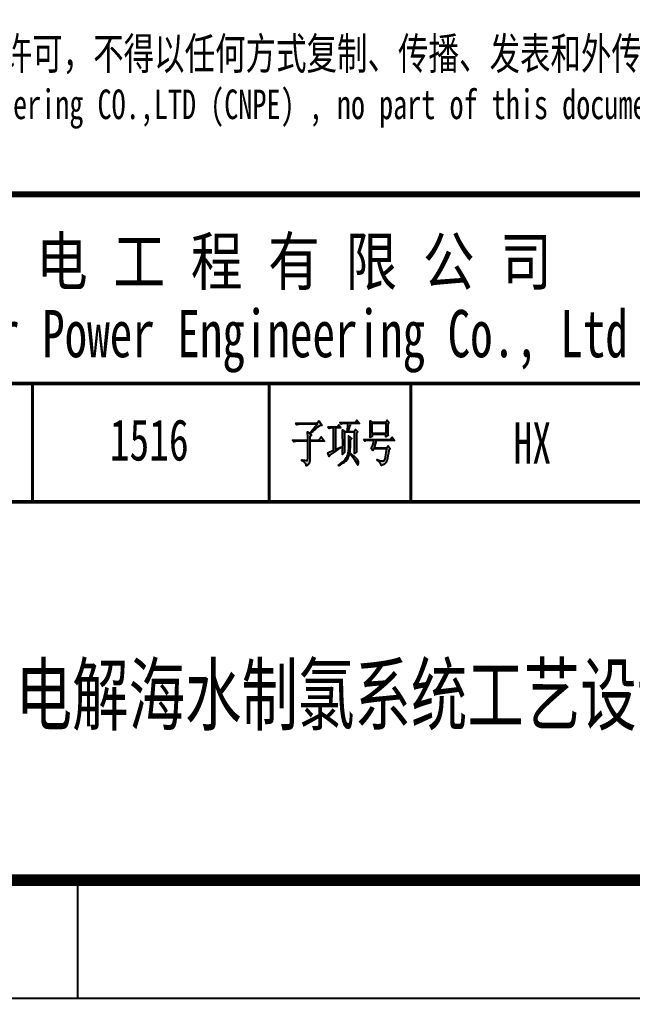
# Model space of a CAD drawing. Header units: millimetres. Extents: x -124780 to 1320, y -77622 to -18222.
# Drawn here: x -10389 to -5207, y -77622 to -69344 of the extents above; entities that cross this region are included whole.
import ezdxf

# ---------------------------------------------------------------- set-up
doc = ezdxf.new("R2010")
doc.units = ezdxf.units.MM
doc.header["$MEASUREMENT"] = 0
doc.layers.add('1', color=7, linetype='Continuous')
doc.layers.add('图框', color=4, linetype='Continuous')
doc.styles.add('宋体', font='', dxfattribs={"width": 0.7})
doc.styles.get('宋体').set_extended_font_data('SimSun')

# ---------------------------------------------------------------- blocks, each defined once
blk = doc.blocks.new('*U16')
at = {"layer": '图框'}
blk.add_line((0, -500), (0, 500), dxfattribs=at)
blk = doc.blocks.new('*U17')
at = {"color": 0, "linetype": 'ByBlock', "lineweight": -2}
blk.add_blockref('*U16', (112383.7, 0), dxfattribs=at)

msp = doc.modelspace()

# ---------------------------------------------------------------- hatches: boundary and pattern name
at = {"layer": '1'}
h = msp.add_hatch(color=7, dxfattribs=at)
h.paths.add_polyline_path([(-7934.3, -73073.7), (-7934.3, -72909.6), (-7811.9, -72909.6), (-7839, -72873), (-7857.5, -72901.5), (-7934.3, -72901.5), (-7934.3, -72869.7), (-7921.5, -72859.8), (-7931.9, -72849.8), (-7919.6, -72837.5), (-7908.2, -72826.6), (-7897.3, -72816.1), (-7887.4, -72807.1), (-7877.9, -72799), (-7869.3, -72791.5), (-7854.6, -72781.5), (-7842.8, -72776.8), (-7834.2, -72776.3), (-7857.5, -72737.9), (-7874.1, -72758.3), (-8053.4, -72758.3), (-8043.9, -72771.5), (-8032.5, -72767.7), (-8020.6, -72766.3), (-7872.7, -72766.3), (-7936.7, -72844.6), (-7953.3, -72829.9), (-7951.9, -72882.5), (-7951.9, -72901.5), (-8080.4, -72901.5), (-8070.9, -72914.8), (-8059.1, -72911), (-8047.7, -72909.6), (-7951.9, -72909.6), (-7951.9, -73051.4), (-7954.7, -73068.9), (-7961.3, -73073.2), (-7969.4, -73072.3), (-7980.8, -73070.8), (-7996, -73068), (-8003.1, -73066.6), (-8003.1, -73074.6), (-7988.4, -73082.7), (-7977, -73091.7), (-7969.4, -73102.1), (-7965.1, -73113), (-7964.7, -73118.3), (-7951.9, -73110.7), (-7942.4, -73100.7), (-7936.7, -73088.4)])
h.paths.add_polyline_path([(-7641.7, -72834.6), (-7555.8, -72834.6), (-7555.8, -73014.9), (-7539.2, -73001.6), (-7539.7, -72983.1), (-7540.6, -72948), (-7540.6, -72841.3), (-7529.7, -72831.3), (-7548.7, -72810), (-7559.1, -72826.6), (-7611.8, -72826.6), (-7605.1, -72804.7), (-7599.4, -72786.7), (-7594.7, -72772), (-7590.9, -72760.6), (-7590.4, -72759.7), (-7516, -72759.7), (-7536.8, -72731.2), (-7552, -72751.6), (-7680.6, -72751.6), (-7671.1, -72764.9), (-7659.2, -72761.1), (-7647.8, -72759.7), (-7611.8, -72759.7), (-7612.7, -72772), (-7614.2, -72788.1), (-7616.5, -72808.1), (-7618.4, -72826.6), (-7640.7, -72826.6), (-7658.3, -72813.3), (-7657.8, -72829.9), (-7657.3, -72847), (-7657.3, -72882.5), (-7656.8, -72901), (-7656.8, -72939.4), (-7657.3, -72958.9), (-7657.3, -72976.9), (-7657.8, -72994), (-7657.8, -73010.1), (-7658.3, -73021.5), (-7641.7, -73006.3)])
h.paths.add_polyline_path([(-7697.2, -72981.2), (-7679.6, -72969.8), (-7674.4, -72966.5), (-7676.8, -72959.8), (-7719, -72979.8), (-7719, -72798.1), (-7672, -72798.1), (-7691, -72771.5), (-7704.7, -72789.6), (-7780.6, -72789.6), (-7771.1, -72802.8), (-7759.8, -72799), (-7747.9, -72798.1), (-7734.2, -72798.1), (-7734.2, -72986.4), (-7752.2, -72994.9), (-7765.9, -73001.1), (-7776.4, -73005.4), (-7783, -73007.7), (-7784, -73008.2), (-7770.2, -73039.5), (-7764, -73029.1), (-7756, -73021.5), (-7751.7, -73018.2), (-7745.1, -73013.4), (-7736.5, -73007.3), (-7725.6, -72999.7), (-7712.3, -72991.1)])
h.paths.add_polyline_path([(-7598.5, -73019.6), (-7596.6, -73009.2), (-7594.7, -72995.9), (-7593.3, -72980.7), (-7591.9, -72962.7), (-7591.4, -72942.8), (-7590.9, -72920.9), (-7590.4, -72898.2), (-7580, -72886.3), (-7607, -72864.5), (-7606.6, -72883.5), (-7606.6, -72919.5), (-7607.5, -72954.6), (-7608, -72971.2), (-7609.9, -72991.6), (-7613.2, -73009.6), (-7617, -73025.8), (-7622.2, -73040), (-7626.5, -73050), (-7632.6, -73059), (-7639.8, -73068), (-7648.8, -73077.5), (-7659.7, -73087), (-7672, -73096.4), (-7685.8, -73105.9), (-7694.3, -73111.6), (-7691, -73116.4), (-7676.3, -73108.8), (-7663.5, -73101.2), (-7652.1, -73093.6), (-7641.7, -73086.5), (-7632.6, -73078.9), (-7627.9, -73074.6), (-7618.4, -73063.7), (-7610.8, -73050.9), (-7604.2, -73036.2)])
h.paths.add_polyline_path([(-7552, -73043.8), (-7563.9, -73033.8), (-7578.6, -73022), (-7589.5, -73013), (-7591.9, -73018.2), (-7580.5, -73032.9), (-7570.5, -73045.7), (-7562.5, -73056.6), (-7556.8, -73064.7), (-7548.2, -73078.4), (-7540.6, -73092.2), (-7535.9, -73101.2), (-7528.3, -73111.6), (-7523.1, -73101.7), (-7522.6, -73084.6), (-7527.8, -73069.9), (-7529.7, -73066.6), (-7534.9, -73060.4), (-7542.1, -73052.8)])
h.paths.add_polyline_path([(-7274.5, -72821.3), (-7274.5, -72764.9), (-7265.5, -72753), (-7281.7, -72733.1), (-7292.1, -72749.7), (-7407.4, -72749.7), (-7424.9, -72736.4), (-7424.4, -72753.5), (-7424, -72771.1), (-7424, -72843.2), (-7424.4, -72860.7), (-7424.9, -72877.3), (-7424.9, -72878.3), (-7407.4, -72869.7), (-7407.4, -72853.1), (-7291.1, -72853.1), (-7291.1, -72871.6), (-7273.6, -72861.2), (-7274.1, -72851.7), (-7274.1, -72838.4)])
h.paths.add_polyline_path([(-7407.4, -72758.3), (-7291.1, -72758.3), (-7291.1, -72844.6), (-7407.4, -72844.6)], flags=16)
h.paths.add_polyline_path([(-7373.7, -72904.8), (-7218.6, -72904.8), (-7239.9, -72874.9), (-7254.6, -72896.3), (-7479.9, -72896.3), (-7470.4, -72909.6), (-7460, -72904.8), (-7393.6, -72904.8), (-7397.4, -72923.8), (-7401.2, -72939.9), (-7403.1, -72944.7), (-7410.7, -72959.4), (-7416.8, -72966.5), (-7403.1, -72989.7), (-7392.2, -72974.5), (-7285, -72974.5), (-7288.3, -73002.5), (-7291.6, -73025.8), (-7294.9, -73044.3), (-7298.7, -73059), (-7302.5, -73068.5), (-7306.3, -73074.1), (-7307.3, -73074.6), (-7314.4, -73077), (-7324.3, -73077), (-7336.2, -73074.6), (-7351.4, -73069.9), (-7364.2, -73064.7), (-7365.6, -73071.3), (-7351.4, -73081.3), (-7340.5, -73091.7), (-7333.4, -73102.6), (-7329.6, -73114), (-7329.6, -73116.4), (-7315.3, -73110.7), (-7304.9, -73105), (-7302.5, -73103.1), (-7293, -73094.1), (-7286.4, -73084.6), (-7283.6, -73077.9), (-7280.7, -73067), (-7277.4, -73052.3), (-7274.1, -73032.9), (-7270.7, -73009.6), (-7267.4, -72984.5), (-7256, -72973.1), (-7273.6, -72948), (-7286.4, -72966.5), (-7390.3, -72966.5)])

# ---------------------------------------------------------------- linework, layer by layer
at = {"lineweight": 0}
msp.add_line((320.2, -76622.2), (-17647, -76622.2), dxfattribs=at)
at = {"linetype": 'Continuous', "const_width": 100}
msp.add_lwpolyline([(-122279.8, -19222.2), (320.2, -19222.2), (320.2, -76622.2), (-122279.8, -76622.2)], close=True, dxfattribs=at)
at = {"layer": '1', "color": 7, "const_width": 50}
for points in [[(-17679.8, -76622.2), (320.2, -76622.2), (320.2, -60622.2), (-17679.8, -60622.2)], [(-17679.8, -70822.2), (320.2, -70822.2), (320.2, -76622.2), (-17679.8, -76622.2)]]:
    msp.add_lwpolyline(points, close=True, dxfattribs=at)
at = {"layer": '1', "color": 7}
for points, const_width in [([(-17679.8, -72422.2), (320.2, -72422.2)], 30), ([(-10279.8, -72422.2), (-10279.8, -73422.2)], 25), ([(-8279.8, -72422.2), (-8279.8, -73422.2)], 25), ([(-7079.8, -72422.2), (-7079.8, -73422.2)], 25), ([(-11479.8, -73422.2), (320.2, -73422.2)], 30)]:
    msp.add_lwpolyline(points, dxfattribs=dict(at, const_width=const_width))
for points in [[(-7869.3, -72791.5), (-7877.9, -72799), (-7887.4, -72807.1), (-7897.3, -72816.1), (-7908.2, -72826.6), (-7919.6, -72837.5), (-7931.9, -72849.8), (-7921.5, -72859.8), (-7934.3, -72869.7), (-7934.3, -72901.5), (-7857.5, -72901.5), (-7839, -72873), (-7811.9, -72909.6), (-7934.3, -72909.6), (-7934.3, -73073.7), (-7936.7, -73088.4), (-7942.4, -73100.7), (-7951.9, -73110.7), (-7964.7, -73118.3), (-7965.1, -73113), (-7969.4, -73102.1), (-7977, -73091.7), (-7988.4, -73082.7), (-8003.1, -73074.6), (-8003.1, -73066.6), (-7996, -73068), (-7980.8, -73070.8), (-7969.4, -73072.3), (-7961.3, -73073.2), (-7954.7, -73068.9), (-7951.9, -73051.4), (-7951.9, -72909.6), (-8047.7, -72909.6), (-8059.1, -72911), (-8070.9, -72914.8), (-8080.4, -72901.5), (-7951.9, -72901.5), (-7951.9, -72882.5), (-7953.3, -72829.9), (-7936.7, -72844.6), (-7872.7, -72766.3), (-8020.6, -72766.3), (-8032.5, -72767.7), (-8043.9, -72771.5), (-8053.4, -72758.3), (-7874.1, -72758.3), (-7857.5, -72737.9), (-7834.2, -72776.3), (-7842.8, -72776.8), (-7854.6, -72781.5)], [(-7657.8, -72994), (-7657.3, -72976.9), (-7657.3, -72958.9), (-7656.8, -72939.4), (-7656.8, -72901), (-7657.3, -72882.5), (-7657.3, -72847), (-7657.8, -72829.9), (-7658.3, -72813.3), (-7640.7, -72826.6), (-7618.4, -72826.6), (-7616.5, -72808.1), (-7614.2, -72788.1), (-7612.7, -72772), (-7611.8, -72759.7), (-7647.8, -72759.7), (-7659.2, -72761.1), (-7671.1, -72764.9), (-7680.6, -72751.6), (-7552, -72751.6), (-7536.8, -72731.2), (-7516, -72759.7), (-7590.4, -72759.7), (-7590.9, -72760.6), (-7594.7, -72772), (-7599.4, -72786.7), (-7605.1, -72804.7), (-7611.8, -72826.6), (-7559.1, -72826.6), (-7548.7, -72810), (-7529.7, -72831.3), (-7540.6, -72841.3), (-7540.6, -72948), (-7539.7, -72983.1), (-7539.2, -73001.6), (-7555.8, -73014.9), (-7555.8, -72834.6), (-7641.7, -72834.6), (-7641.7, -73006.3), (-7658.3, -73021.5), (-7657.8, -73010.1)], [(-7292.1, -72749.7), (-7281.7, -72733.1), (-7265.5, -72753), (-7274.5, -72764.9), (-7274.5, -72821.3), (-7274.1, -72838.4), (-7274.1, -72851.7), (-7273.6, -72861.2), (-7291.1, -72871.6), (-7291.1, -72853.1), (-7407.4, -72853.1), (-7407.4, -72869.7), (-7424.9, -72878.3), (-7424.9, -72877.3), (-7424.4, -72860.7), (-7424, -72843.2), (-7424, -72771.1), (-7424.4, -72753.5), (-7424.9, -72736.4), (-7407.4, -72749.7)], [(-7407.4, -72844.6), (-7407.4, -72758.3), (-7291.1, -72758.3), (-7291.1, -72844.6)], [(-7756, -73021.5), (-7764, -73029.1), (-7770.2, -73039.5), (-7784, -73008.2), (-7783, -73007.7), (-7776.4, -73005.4), (-7765.9, -73001.1), (-7752.2, -72994.9), (-7734.2, -72986.4), (-7734.2, -72798.1), (-7747.9, -72798.1), (-7759.8, -72799), (-7771.1, -72802.8), (-7780.6, -72789.6), (-7704.7, -72789.6), (-7691, -72771.5), (-7672, -72798.1), (-7719, -72798.1), (-7719, -72979.8), (-7676.8, -72959.8), (-7674.4, -72966.5), (-7679.6, -72969.8), (-7697.2, -72981.2), (-7712.3, -72991.1), (-7725.6, -72999.7), (-7736.5, -73007.3), (-7745.1, -73013.4), (-7751.7, -73018.2)], [(-7627.9, -73074.6), (-7618.4, -73063.7), (-7610.8, -73050.9), (-7604.2, -73036.2), (-7598.5, -73019.6), (-7596.6, -73009.2), (-7594.7, -72995.9), (-7593.3, -72980.7), (-7591.9, -72962.7), (-7591.4, -72942.8), (-7590.9, -72920.9), (-7590.4, -72898.2), (-7580, -72886.3), (-7607, -72864.5), (-7606.6, -72883.5), (-7606.6, -72919.5), (-7607.5, -72954.6), (-7608, -72971.2), (-7609.9, -72991.6), (-7613.2, -73009.6), (-7617, -73025.8), (-7622.2, -73040), (-7626.5, -73050), (-7632.6, -73059), (-7639.8, -73068), (-7648.8, -73077.5), (-7659.7, -73087), (-7672, -73096.4), (-7685.8, -73105.9), (-7694.3, -73111.6), (-7691, -73116.4), (-7676.3, -73108.8), (-7663.5, -73101.2), (-7652.1, -73093.6), (-7641.7, -73086.5), (-7632.6, -73078.9)], [(-7479.9, -72896.3), (-7254.6, -72896.3), (-7239.9, -72874.9), (-7218.6, -72904.8), (-7373.7, -72904.8), (-7390.3, -72966.5), (-7286.4, -72966.5), (-7273.6, -72948), (-7256, -72973.1), (-7267.4, -72984.5), (-7270.7, -73009.6), (-7274.1, -73032.9), (-7277.4, -73052.3), (-7280.7, -73067), (-7283.6, -73077.9), (-7286.4, -73084.6), (-7293, -73094.1), (-7302.5, -73103.1), (-7304.9, -73105), (-7315.3, -73110.7), (-7329.6, -73116.4), (-7329.6, -73114), (-7333.4, -73102.6), (-7340.5, -73091.7), (-7351.4, -73081.3), (-7365.6, -73071.3), (-7364.2, -73064.7), (-7351.4, -73069.9), (-7336.2, -73074.6), (-7324.3, -73077), (-7314.4, -73077), (-7307.3, -73074.6), (-7306.3, -73074.1), (-7302.5, -73068.5), (-7298.7, -73059), (-7294.9, -73044.3), (-7291.6, -73025.8), (-7288.3, -73002.5), (-7285, -72974.5), (-7392.2, -72974.5), (-7403.1, -72989.7), (-7416.8, -72966.5), (-7410.7, -72959.4), (-7403.1, -72944.7), (-7401.2, -72939.9), (-7397.4, -72923.8), (-7393.6, -72904.8), (-7460, -72904.8), (-7470.4, -72909.6)], [(-7570.5, -73045.7), (-7562.5, -73056.6), (-7556.8, -73064.7), (-7548.2, -73078.4), (-7540.6, -73092.2), (-7535.9, -73101.2), (-7528.3, -73111.6), (-7523.1, -73101.7), (-7523.1, -73101.2), (-7522.6, -73084.6), (-7527.8, -73069.9), (-7529.7, -73066.6), (-7534.9, -73060.4), (-7542.1, -73052.8), (-7552, -73043.8), (-7563.9, -73033.8), (-7578.6, -73022), (-7589.5, -73013), (-7591.9, -73018.2), (-7580.5, -73032.9)]]:
    msp.add_lwpolyline(points, close=True, dxfattribs=at)
at = {"layer": '图框', "color": 1}
msp.add_line((320.2, -76622.2), (-122279.8, -76622.2), dxfattribs=at)
at = {"layer": '图框'}
msp.add_line((1320.2, -77622.2), (-124779.8, -77622.2), dxfattribs=at)

# ---------------------------------------------------------------- block references
at = {"linetype": 'Continuous'}
msp.add_blockref('*U17', (-122279.8, -77122.2), dxfattribs=at)

# ---------------------------------------------------------------- texts
at = {"linetype": 'Continuous', "style": '宋体', "width": 0.67}
msp.add_text('HX', height=350, dxfattribs=at).set_placement((-6213.3, -73099.2))
at = {"linetype": 'Continuous', "insert": (-9292.8, -72901.2), "char_height": 350, "attachment_point": 5, "style": '宋体'}
msp.add_mtext_dynamic_manual_height_columns('1516', width=17.309, gutter_width=1, heights=[0], dxfattribs=at)
at = {"layer": '1', "color": 7, "ltscale": 0.8, "style": '宋体', "width": 0.7}
for s, height, p in [('本文件产权属中国核电工程有限公司（CNPE）所有，未经书面许可，不得以任何方式复制、传播、发表和外传。', 270, (-17499.6, -69766.2)), ('This document is the property of China Nuclear Power Engineering CO.,LTD (CNPE) , no part of this document may be', 250, (-17468.2, -70185.7))]:
    msp.add_text(s, height=height, dxfattribs=at).set_placement(p)
at = {"layer": '1', "color": 7, "style": '宋体'}
for s, height, width, p in [('中 国 核 电 工 程 有 限 公 司', 400, 0.8, (-12212.1, -71589.3)), ('China Nuclear Power Engineering Co., Ltd', 400, 0.7, (-12865, -72199.7)), ('电解海水制氯系统工艺设计说明', 500, 0.7, (-10422.2, -75302.6))]:
    msp.add_text(s, height=height, dxfattribs=dict(at, width=width)).set_placement(p)

doc.saveas('drawing.dxf')
